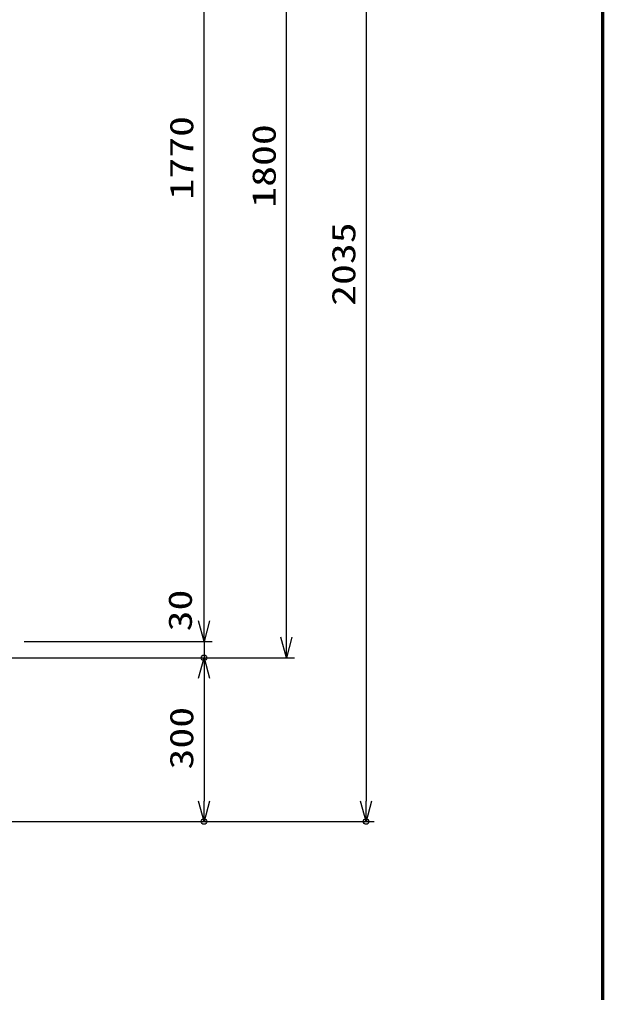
# Model space of a CAD drawing. Units: millimetres, scale not verified. Extents: x -4425 to 4425, y -3150 to 3150.
# Drawn here: x 3130 to 4200, y -1626 to 156 of the extents above; entities that cross this region are included whole.
import ezdxf
from ezdxf.enums import TextEntityAlignment as Align

# ---------------------------------------------------------------- set-up
doc = ezdxf.new("R2010")
doc.units = ezdxf.units.MM
doc.header["$LTSCALE"] = 20
doc.header["$PDMODE"] = 32
doc.header["$PDSIZE"] = 10
for name, color, linetype, lineweight in [('0-0_WAKU', 7, 'Continuous', 25), ('0-5_寸法', 4, 'Continuous', 25), ('0-C_LAYER15', 1, 'Continuous', 25)]:
    doc.layers.add(name, color=color, linetype=linetype, lineweight=lineweight)
doc.layers.add('0-6_DEFPOINTS', color=7, linetype='Continuous')
doc.styles.add('ＭＳ ゴシック', font='')
doc.styles.get('ＭＳ ゴシック').set_extended_font_data('MS Gothic')

# ---------------------------------------------------------------- blocks, each defined once
blk = doc.blocks.new('_Open30')
at = {"layer": '0-5_寸法'}
blk.add_line((0, 0), (-20, 0), dxfattribs=at)
blk.add_lwpolyline([(-20, 5.36), (0, 0), (-20, -5.36)], dxfattribs=at)

msp = doc.modelspace()

# ---------------------------------------------------------------- linework, layer by layer
at = {"layer": '0-0_WAKU'}
msp.add_lwpolyline([(-4049.87, 2925), (4200.13, 2925), (4200.13, -2925), (-4049.87, -2925)], close=True, dxfattribs=at)
for points in [[(4198.13, 2923), (4198.13, -2923), (-4047.87, -2923)], [(4196.13, 2921), (4196.13, -2921), (-4045.87, -2921)]]:
    msp.add_lwpolyline(points, dxfattribs=at)
at = {"layer": '0-6_DEFPOINTS'}
for p in [(3468.42, -1013.12), (3468.42, -1313.12), (3765.25, -1313.12)]:
    msp.add_point(p, dxfattribs=at)
at = {"layer": '0-C_LAYER15', "color": 2}
for p, q in [((3468.42, -945.62), (3468.42, 749.38)), ((3619.42, -975.62), (3619.42, 749.38)), ((3765.25, 684.38), (3765.25, -1275.62)), ((3468.42, -945.62), (3468.42, -908.12)), ((3468.42, -983.12), (3468.42, -1013.12)), ((3468.42, -1050.62), (3468.42, -1088.12)), ((3468.42, -1050.62), (3468.42, -1275.62))]:
    msp.add_line(p, q, dxfattribs=at)
at = {"layer": '0-C_LAYER15'}
for p, q in [((3139.18, -983.12), (3483.42, -983.12)), ((3139.18, -983.12), (3483.42, -983.12)), ((2939.18, -1013.12), (3634.42, -1013.12)), ((2939.18, -1013.12), (3483.42, -1013.12)), ((2939.18, -1013.12), (3483.42, -1013.12)), ((2814.18, -1313.12), (3780.25, -1313.12)), ((2814.18, -1313.12), (3483.42, -1313.12))]:
    msp.add_line(p, q, dxfattribs=at)

# ---------------------------------------------------------------- block references
at = {"layer": '0-C_LAYER15', "xscale": 1.875, "yscale": 1.875}
for p, rotation in [((3468.42, -983.12), 270), ((3468.42, -983.12), 270), ((3619.42, -1013.12), 270), ((3468.42, -1013.12), 90), ((3468.42, -1013.12), 90), ((3468.42, -1313.12), 270), ((3765.25, -1313.12), 270)]:
    msp.add_blockref('_Open30', p, dxfattribs=dict(at, rotation=rotation))

# ---------------------------------------------------------------- texts
at = {"layer": '0-C_LAYER15', "color": 3, "style": 'ＭＳ ゴシック', "width": 1.3}
for s, p in [('1770', (3461.75, -173.71)), ('1800', (3612.75, -188.71)), ('2035', (3758.58, -368.47)), ('30', (3459.25, -964.73)), ('300', (3461.75, -1217.76))]:
    msp.add_text(s, height=43.26, rotation=90, dxfattribs=at).set_placement(p, align=Align.BOTTOM_LEFT)

doc.saveas('drawing.dxf')
